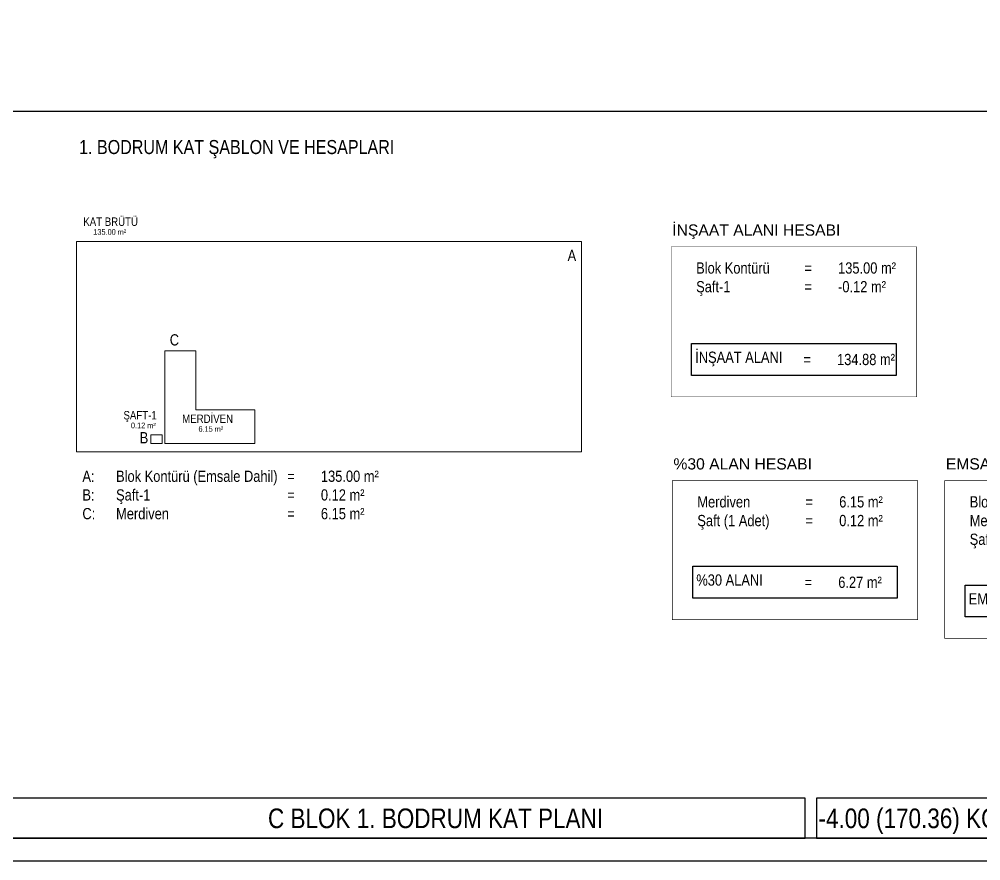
# Model space of a CAD drawing. Header units: millimetres. Extents: x 82776 to 137242, y 11666 to 27998.
# Drawn here: x 94482 to 96195, y 16109 to 17609 of the extents above; entities that cross this region are included whole.
import ezdxf
from ezdxf.enums import TextEntityAlignment as Align

# ---------------------------------------------------------------- set-up
doc = ezdxf.new("R2010")
doc.units = ezdxf.units.MM
for name, color, linetype, lineweight in [('0_IFC_A_Emsal_Ana merdiven', 32, 'Continuous', 13), ('0_IFC_A_Emsal_Brüt Alan', 201, 'Continuous', 18), ('0_IFC_A_Emsal_Şaft', 142, 'Continuous', 13)]:
    doc.layers.add(name, color=color, linetype=linetype, lineweight=lineweight)
for name, color, linetype in [('0_IFC_Legend_Viewport', 7, 'Continuous'), ('0_IFC_Room_Text(No)_50', 12, 'Continuous'), ('0_IFC_Text_Explanation_100', 231, 'Continuous'), ('0_IFC_Text_Explanation_50', 231, 'Continuous')]:
    doc.layers.add(name, color=color, linetype=linetype)
doc.styles.add('IFC_TEXT', font='ARIALN.TTF')

# ---------------------------------------------------------------- blocks, each defined once
blk = doc.blocks.new('*U1089')
for points in [[(-2626, 0), (-1182.8, 0), (-1182.8, 71.5), (-2626, 71.5)], [(-1162.8, 0), (-759.4, 0), (-759.4, 71.5), (-1162.8, 71.5)]]:
    blk.add_lwpolyline(points, close=True)
at = {"layer": '0_IFC_Legend_Viewport', "transparency": 33554687}
blk.add_lwpolyline([(-2626, 2920), (0, 2920), (0, 0), (-2626, 0)], close=True, dxfattribs=at)
at = {"style": 'IFC_TEXT'}
for tag, p in [('PAFTA', (-2140, 17.9)), ('KOT', (-1159.1, 18)), ('OLCEK', (-110.4, 17.9))]:
    blk.add_attdef(tag, p, '', height=35, dxfattribs=at)
blk = doc.blocks.new('0_IFC_SCHEMA_TEXT_50')
at = {"layer": '0_IFC_Room_Text(No)_50', "insert": (13.2, -38.5), "char_height": 9.62, "attachment_point": 1, "style": 'IFC_TEXT'}
blk.add_mtext_dynamic_manual_height_columns('m²', width=16.695, gutter_width=6.88, heights=[0], dxfattribs=at)
at = {"layer": '0_IFC_Room_Text(No)_50', "style": 'IFC_TEXT'}
blk.add_attdef('ROOM_NAME', text='', height=13.5, dxfattribs=at).set_placement((0.7, -24.8), align=Align.MIDDLE_CENTER)
blk.add_attdef('AREA', text='', height=9.62, dxfattribs=at).set_placement((9.8, -48.1), align=Align.RIGHT)
blk = doc.blocks.new('C B1 SEMA')
at = {"layer": '0_IFC_A_Emsal_Ana merdiven', "elevation": 2736.6}
blk.add_lwpolyline([(315, -720), (315, -390), (425, -390), (425, -600), (635, -600), (635, -720)], close=True, dxfattribs=at)
at = {"layer": '0_IFC_A_Emsal_Brüt Alan'}
blk.add_lwpolyline([(0, 0), (1800, 0), (1800, -750), (0, -750)], close=True, dxfattribs=at)
at = {"layer": '0_IFC_A_Emsal_Şaft'}
blk.add_lwpolyline([(265, -720), (305, -720), (305, -690), (265, -690)], close=True, dxfattribs=at)
at = {"transparency": 33554687}
ref = blk.add_blockref('0_IFC_SCHEMA_TEXT_50', (120, 120), dxfattribs=dict(at, xscale=2, yscale=2, zscale=2))
ref.add_attrib('ROOM_NAME', 'KAT BRÜTÜ', dxfattribs={"layer": '0_IFC_Room_Text(No)_50', "height": 30, "style": 'IFC_TEXT'}).set_placement((121.4, 70.3), align=Align.MIDDLE_CENTER)
ref.add_attrib('AREA', '135.00', dxfattribs={"layer": '0_IFC_Room_Text(No)_50', "height": 20, "style": 'IFC_TEXT'}).set_placement((139.7, 23.8), align=Align.RIGHT)
ref = blk.add_blockref('0_IFC_SCHEMA_TEXT_50', (225, -570), dxfattribs=dict(at, xscale=2, yscale=2, zscale=2))
ref.add_attrib('ROOM_NAME', 'ŞAFT-1', dxfattribs={"layer": '0_IFC_Room_Text(No)_50', "height": 30, "style": 'IFC_TEXT'}).set_placement((226.4, -619.7), align=Align.MIDDLE_CENTER)
ref.add_attrib('AREA', '0.12', dxfattribs={"layer": '0_IFC_Room_Text(No)_50', "height": 20, "style": 'IFC_TEXT'}).set_placement((244.7, -666.2), align=Align.RIGHT)
ref = blk.add_blockref('0_IFC_SCHEMA_TEXT_50', (465.7, -582.6, 2736.6), dxfattribs=dict(at, xscale=2, yscale=2, zscale=2))
ref.add_attrib('ROOM_NAME', 'MERDİVEN', dxfattribs={"layer": '0_IFC_Room_Text(No)_50', "height": 30, "style": 'IFC_TEXT'}).set_placement((467, -632.3, 2736.6), align=Align.MIDDLE_CENTER)
ref.add_attrib('AREA', '6.15', dxfattribs={"layer": '0_IFC_Room_Text(No)_50', "height": 20, "style": 'IFC_TEXT'}).set_placement((485.4, -678.8, 2736.6), align=Align.RIGHT)
at = {"layer": '0_IFC_Text_Explanation_50', "char_height": 40, "attachment_point": 1, "style": 'IFC_TEXT'}
for s, insert in [('A', (1750, -30)), ('C', (332.2, -331)), ('B', (225, -680))]:
    blk.add_mtext_dynamic_manual_height_columns(s, width=46.611, gutter_width=281.5, heights=[0], dxfattribs=dict(at, insert=insert))
blk = doc.blocks.new('C B1 SABLON VE HESAPLAR')
at = {"layer": '0_IFC_Text_Explanation_50', "const_width": 1, "elevation": 17472.6}
for points in [[(1059.5, 98), (1496.9, 98), (1496.9, 365.3), (1059.5, 365.3)], [(1061.5, -299.1), (1499, -299.1), (1499, -51.5), (1061.5, -51.5)], [(1546.9, -332.6), (1984.3, -332.6), (1984.3, -51.5), (1546.9, -51.5)]]:
    blk.add_lwpolyline(points, close=True, dxfattribs=at)
at = {"layer": '0_IFC_Text_Explanation_50', "elevation": 17472.6}
for points in [[(1095.9, 192.9), (1460.4, 192.9), (1460.4, 136.2), (1095.9, 136.2)], [(1098, -204.2), (1462.5, -204.2), (1462.5, -260.9), (1098, -260.9)], [(1583.4, -237.8), (1947.9, -237.8), (1947.9, -294.4), (1583.4, -294.4)]]:
    blk.add_lwpolyline(points, close=True, dxfattribs=at)
at = {"layer": '0_IFC_Text_Explanation_50', "char_height": 20, "attachment_point": 1, "style": 'IFC_TEXT'}
for s, width, insert in [('{\\fArial|b0|i0|c0|p34;İNŞAAT ALANI HESABI}', 325.68, (1061.5, 405.2, 17472.6)), ('\\pxi-3,l4,t4;Blok Kontürü\\PŞaft-1', 210.298, (1084.1, 337.6, 17472.6)), ('\\pxi-3,l4,ql,t4;=^I135.00 m²\\P=^I-0.12 m²', 210.298, (1277, 337.6, 17472.6)), ('İNŞAAT ALANI', 185.668, (1102.4, 178.5, 17472.6)), ('\\pxi-3,l4,t4;=^I134.88 m²', 185.668, (1275.2, 174.5, 17472.6)), ('{\\fArial|b0|i0|c162|p34;%30 ALAN HESABI}', 325.68, (1063.6, -11.6, 17472.6)), ('{\\fArial|b0|i0|c162|p34;EMSAL HESABI}', 325.68, (1549, -11.6, 17472.6)), ('\\pxi-3,l4,t4;A:^IBlok Kontürü (Emsale Dahil)\\PB:^IŞaft-1\\PC:^IMerdiven', 395.703, (-9.6, -33.6, 17472.6)), ('\\pxi-3,l4,ql,t4;=^I135.00 m²\\P=^I0.12 m²\\P=^I6.15 m²', 210.298, (355.4, -33.6, 17472.6)), ('\\pxi-3,l4,t4;Merdiven\\PŞaft (1 Adet)', 210.298, (1086.2, -79.3, 17472.6)), ('\\pxi-3,l4,ql,t4;=^I6.15 m²\\P=^I0.12 m²', 210.298, (1279, -79.3, 17472.6)), ('\\pxi-3,l4,t4;Blok Kontürü\\PMerdiven\\PŞaft (1 Adet)', 210.298, (1571.6, -79.3, 17472.6)), ('%30 ALANI', 185.668, (1104.4, -218.6, 17472.6)), ('\\pxi-3,l4,t4;=^I6.27 m²', 185.668, (1277.3, -222.6, 17472.6)), ('EMSAL ALANI', 185.668, (1589.8, -252.2, 17472.6))]:
    blk.add_mtext_dynamic_manual_height_columns(s, width=width, gutter_width=281.5, heights=[0], dxfattribs=dict(at, insert=insert))

msp = doc.modelspace()

# ---------------------------------------------------------------- linework, layer by layer
msp.add_lwpolyline([(82776.4, 19109.3), (82776.4, 16109.3), (125837.1, 16109.1), (125837.1, 19109.1)], close=True)
msp.add_lwpolyline([(94438.9, 17445.2), (102191, 17445.2)])

# ---------------------------------------------------------------- block references
ref = msp.add_blockref('*U1089', (97065, 16149.3))
ref.add_attrib('PAFTA', 'C BLOK 1. BODRUM KAT PLANI', (94924.9, 16167.3), dxfattribs={"height": 35, "style": 'IFC_TEXT'})
ref.add_attrib('KOT', '-4.00 (170.36) KOTU', (95905.9, 16167.3), dxfattribs={"height": 35, "style": 'IFC_TEXT'})
at = {"xscale": 0.5, "yscale": 0.5, "zscale": 0.5}
msp.add_blockref('C B1 SEMA', (94583.8, 17213.2, -1368.3), dxfattribs=at)
msp.add_blockref('C B1 SABLON VE HESAPLAR', (94583.8, 16838.2, -1368.3))

# ---------------------------------------------------------------- texts
at = {"layer": '0_IFC_Text_Explanation_100', "transparency": 33554687, "insert": (94588.3, 17393.9, -1368.3), "char_height": 25, "attachment_point": 1, "style": 'IFC_TEXT'}
msp.add_mtext_dynamic_manual_height_columns('1. BODRUM KAT ŞABLON VE HESAPLARI', width=1260.02, gutter_width=281.5, heights=[0], dxfattribs=at)

doc.saveas('drawing.dxf')
